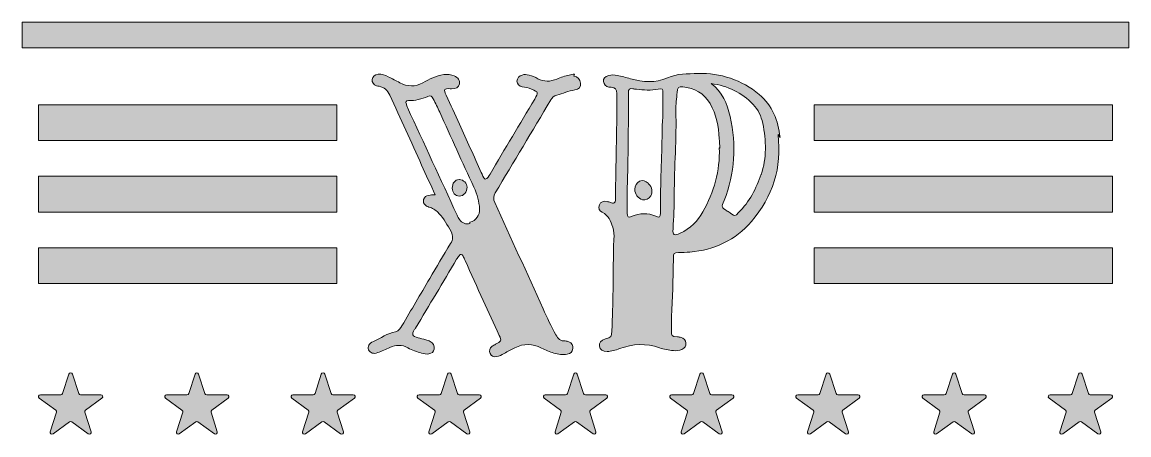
# Model space of a CAD drawing. Header units: inches. Extents: x 150 to 930, y -901 to -180.
# Drawn here: x 152 to 930, y -901 to -611 of the extents above; entities that cross this region are included whole.
import ezdxf

# ---------------------------------------------------------------- set-up
doc = ezdxf.new("R2010")
doc.units = ezdxf.units.IN
doc.header["$MEASUREMENT"] = 0
doc.layers.add('Layer 1', color=7, linetype='Continuous')

# ---------------------------------------------------------------- blocks, each defined once
blk = doc.blocks.new('block 5')
at = {"layer": 'Layer 1', "true_color": 0x2a4f7b}
h = blk.add_hatch(color=167, dxfattribs=at)
h.dxf.hatch_style = 2
edge = h.paths.add_edge_path()
edge.add_spline(control_points=[(540.07, -648.78), (542.9, -649.06), (544.6, -651.04), (544.88, -653.58), (545.16, -656.13), (543.75, -658.1), (540.92, -658.39), (536.4, -658.95), (532.44, -660.93), (528.2, -662.06), (526.22, -662.62), (525.09, -663.76), (523.96, -665.45), (510.96, -687.22), (497.96, -708.98), (484.96, -730.74), (483.54, -733.01), (483.54, -734.98), (484.67, -737.53), (495.98, -762.4), (507.29, -787.27), (518.59, -812.15), (521.42, -818.37), (524.25, -824.58), (527.64, -830.52), (529.05, -833.06), (530.75, -835.04), (534.14, -834.76), (534.99, -834.76), (535.83, -835.04), (536.68, -835.32), (538.66, -836.17), (539.79, -837.87), (539.51, -840.13), (539.23, -842.39), (537.81, -843.8), (535.55, -844.09), (532.44, -844.65), (529.33, -844.09), (526.22, -843.24), (523.11, -842.39), (520.29, -841.26), (517.46, -839.85), (511.24, -836.45), (505.02, -836.45), (498.81, -839.56), (496.26, -840.69), (493.72, -842.11), (491.18, -843.52), (489.48, -844.37), (487.78, -845.5), (485.8, -845.78), (483.83, -846.07), (482.13, -845.5), (481.28, -843.52), (480.43, -841.54), (481, -839.85), (482.7, -838.43), (483.54, -837.87), (484.39, -837.58), (485.24, -837.02), (489.2, -835.04), (489.48, -834.76), (487.78, -830.8), (484.11, -822.6), (480.15, -814.41), (476.48, -806.21), (472.24, -796.88), (468, -787.56), (463.76, -778.23), (463.19, -777.1), (462.91, -775.97), (462.34, -775.12), (461.5, -773.71), (460.37, -773.42), (459.52, -774.84), (458.95, -775.68), (458.39, -776.53), (457.82, -777.38), (448.21, -793.49), (438.6, -809.6), (428.99, -825.71), (428.71, -826), (428.43, -826.28), (428.14, -826.56), (426.17, -830.52), (426.45, -831.09), (430.69, -832.5), (432.38, -833.06), (434.36, -833.35), (436.06, -833.91), (437.19, -834.19), (438.32, -834.48), (439.17, -835.04), (441.43, -836.17), (442.28, -838.15), (441.99, -840.41), (441.71, -842.39), (440.3, -843.52), (438.32, -843.8), (436.62, -844.09), (434.93, -843.8), (433.23, -843.24), (429.84, -842.39), (426.73, -841.26), (423.62, -839.56), (419.38, -837.3), (415.14, -837.3), (410.9, -839.28), (408.08, -840.41), (405.25, -841.82), (402.42, -842.96), (399.31, -844.09), (397.05, -843.24), (395.92, -840.98), (395.07, -838.72), (396.21, -836.45), (399.31, -835.04), (404.4, -832.78), (409.21, -829.39), (414.86, -828.26), (417.4, -827.69), (418.25, -825.71), (419.38, -824.02), (425.88, -813), (432.38, -801.97), (438.88, -790.95), (443.69, -782.75), (448.49, -774.55), (453.58, -766.36), (455.28, -763.53), (455.56, -760.99), (453.87, -757.88), (451.32, -753.36), (449.06, -748.83), (445.39, -745.16), (443.69, -743.46), (441.71, -741.77), (439.17, -740.92), (438.04, -740.64), (436.91, -740.07), (436.06, -739.51), (434.65, -738.38), (434.08, -736.96), (434.65, -735.27), (435.21, -733.57), (436.34, -732.72), (438.04, -732.44), (439.45, -732.16), (440.86, -732.16), (442.84, -732.16), (439.45, -724.81), (436.34, -718.03), (433.23, -711.24), (425.88, -694.85), (418.25, -678.45), (410.9, -662.06), (409.21, -658.67), (407.23, -656.41), (403.27, -655.84), (402.71, -655.84), (402.14, -655.84), (401.58, -655.56), (399.31, -654.71), (398.18, -653.02), (398.47, -651.04), (398.75, -649.06), (400.44, -647.64), (402.71, -647.36), (405.25, -647.08), (407.51, -647.93), (409.77, -649.06), (412.6, -650.47), (415.14, -651.88), (417.97, -653.3), (423.34, -656.13), (428.71, -656.41), (434.08, -653.3), (438.6, -650.75), (443.41, -648.49), (448.78, -647.64), (451.32, -647.36), (453.87, -647.64), (456.13, -648.49), (458.95, -649.62), (460.37, -651.88), (459.8, -654.15), (459.24, -656.69), (457.26, -657.82), (454.15, -657.54), (453.87, -657.54), (453.58, -657.54), (453.3, -657.54), (448.78, -657.26), (448.49, -657.82), (450.47, -662.06), (453.58, -668.84), (456.69, -675.63), (459.8, -682.41), (464.89, -693.72), (469.98, -705.02), (475.06, -716.33), (475.91, -718.03), (476.48, -720), (477.89, -721.13), (479.87, -720.57), (480.43, -718.87), (481.28, -717.46), (491.74, -699.94), (502.2, -682.41), (512.66, -664.89), (515.48, -660.08), (515.48, -660.08), (510.4, -657.82), (508.42, -656.97), (506.16, -656.41), (503.89, -656.13), (501.63, -655.84), (500.22, -654.43), (500.22, -652.17), (500.22, -650.19), (501.63, -648.49), (503.89, -647.93), (505.59, -647.36), (507, -647.64), (508.7, -647.93), (510.96, -648.49), (512.94, -649.34), (514.92, -650.47), (519.16, -652.73), (523.68, -652.73), (528.2, -650.75), (531.03, -649.62), (533.86, -648.49), (536.96, -647.93), (538.09, -647.64), (539.51, -647.36), (540.64, -647.36), (540.64, -647.36), (540.07, -648.78), (540.07, -648.78)], knot_values=[0, 0, 0, 0, 1, 1, 1, 2, 2, 2, 3, 3, 3, 4, 4, 4, 5, 5, 5, 6, 6, 6, 7, 7, 7, 8, 8, 8, 9, 9, 9, 10, 10, 10, 11, 11, 11, 12, 12, 12, 13, 13, 13, 14, 14, 14, 15, 15, 15, 16, 16, 16, 17, 17, 17, 18, 18, 18, 19, 19, 19, 20, 20, 20, 21, 21, 21, 22, 22, 22, 23, 23, 23, 24, 24, 24, 25, 25, 25, 26, 26, 26, 27, 27, 27, 28, 28, 28, 29, 29, 29, 30, 30, 30, 31, 31, 31, 32, 32, 32, 33, 33, 33, 34, 34, 34, 35, 35, 35, 36, 36, 36, 37, 37, 37, 38, 38, 38, 39, 39, 39, 40, 40, 40, 41, 41, 41, 42, 42, 42, 43, 43, 43, 44, 44, 44, 45, 45, 45, 46, 46, 46, 47, 47, 47, 48, 48, 48, 49, 49, 49, 50, 50, 50, 51, 51, 51, 52, 52, 52, 53, 53, 53, 54, 54, 54, 55, 55, 55, 56, 56, 56, 57, 57, 57, 58, 58, 58, 59, 59, 59, 60, 60, 60, 61, 61, 61, 62, 62, 62, 63, 63, 63, 64, 64, 64, 65, 65, 65, 66, 66, 66, 67, 67, 67, 68, 68, 68, 69, 69, 69, 70, 70, 70, 71, 71, 71, 72, 72, 72, 73, 73, 73, 74, 74, 74, 75, 75, 75, 76, 76, 76, 77, 77, 77, 78, 78, 78, 79, 79, 79, 80, 80, 80, 80], degree=3, periodic=1)
edge = h.paths.add_edge_path()
edge.add_spline(control_points=[(467.15, -751.38), (471.39, -750.25), (474.22, -746.29), (473.93, -742.05), (473.65, -736.68), (472.24, -731.87), (469.98, -726.79), (461.78, -709.26), (453.87, -691.46), (445.95, -673.93), (444.54, -670.82), (442.84, -667.71), (441.43, -664.6), (440.58, -662.91), (439.45, -662.06), (437.47, -662.91), (433.23, -664.89), (428.71, -666.02), (423.9, -665.73), (422.21, -665.73), (421.93, -666.87), (422.49, -668.28), (422.77, -669.13), (423.06, -669.97), (423.34, -670.82), (434.93, -695.98), (446.52, -721.13), (458.1, -746.29), (458.67, -747.42), (459.24, -748.55), (459.8, -749.4), (461.5, -751.94), (464.61, -753.07), (467.15, -752.23), (467.15, -752.23), (467.15, -751.38), (467.15, -751.38)], knot_values=[0, 0, 0, 0, 1, 1, 1, 2, 2, 2, 3, 3, 3, 4, 4, 4, 5, 5, 5, 6, 6, 6, 7, 7, 7, 8, 8, 8, 9, 9, 9, 10, 10, 10, 11, 11, 11, 12, 12, 12, 12], degree=3, periodic=1)
edge = h.paths.add_edge_path()
edge.add_spline(control_points=[(459.8, -721.42), (462.63, -721.42), (465.17, -723.96), (465.17, -726.79), (465.17, -729.9), (462.63, -733.01), (459.8, -733.01), (456.97, -733.01), (454.71, -730.46), (454.71, -727.35), (454.71, -723.96), (456.69, -721.42), (459.52, -721.42), (459.52, -721.42), (459.8, -721.42), (459.8, -721.42)], knot_values=[0, 0, 0, 0, 1, 1, 1, 2, 2, 2, 3, 3, 3, 4, 4, 4, 5, 5, 5, 5], degree=3, periodic=1)
h = blk.add_hatch(color=167, dxfattribs=at)
h.dxf.hatch_style = 2
edge = h.paths.add_edge_path()
edge.add_spline(control_points=[(683.66, -689.76), (686.48, -712.94), (679.98, -733.29), (665, -750.81), (653.7, -763.81), (639, -770.88), (621.76, -772.29), (619.21, -772.58), (616.39, -772.58), (613.84, -772.58), (610.45, -772.86), (610.17, -773.14), (610.17, -776.53), (610.17, -780.49), (609.89, -784.45), (609.89, -788.4), (609.89, -801.41), (608.47, -814.41), (608.76, -827.41), (608.76, -831.37), (608.76, -831.37), (613, -831.93), (613.84, -831.93), (614.69, -831.93), (615.54, -832.22), (617.52, -832.78), (618.65, -834.19), (618.93, -836.17), (619.21, -838.15), (618.08, -839.85), (616.11, -840.69), (614.13, -841.54), (612.15, -841.82), (610.17, -841.54), (606.78, -840.98), (603.38, -840.69), (600.28, -839.56), (590.95, -836.17), (581.62, -836.74), (572.29, -840.13), (569.47, -841.26), (566.64, -842.11), (563.53, -842.11), (560.42, -842.11), (558.44, -840.69), (558.16, -838.43), (557.88, -836.17), (559.29, -834.48), (562.4, -833.35), (566.64, -831.93), (566.64, -831.93), (566.92, -827.69), (567.77, -808.47), (567.77, -789.25), (568.05, -770.03), (568.05, -767.77), (568.05, -765.51), (568.34, -763.25), (568.62, -760.42), (568.34, -757.59), (567.49, -754.77), (566.08, -750.53), (564.66, -746.57), (560.14, -744.31), (558.16, -743.46), (557.31, -741.48), (558.16, -739.22), (559.01, -736.96), (560.99, -736.12), (563.53, -736.68), (564.38, -736.96), (565.23, -737.25), (566.08, -737.53), (566.92, -737.81), (567.77, -738.09), (568.62, -737.81), (569.75, -736.68), (569.47, -735.27), (569.47, -733.85), (569.47, -710.68), (570.6, -687.5), (570.31, -664.32), (570.31, -663.19), (570.31, -662.06), (570.31, -660.93), (570.03, -657.54), (569.75, -657.26), (566.36, -656.41), (565.79, -656.41), (565.23, -656.41), (564.66, -656.41), (562.68, -655.84), (561.27, -654.71), (560.99, -652.45), (560.71, -650.47), (562.12, -648.78), (564.66, -648.21), (566.64, -647.64), (568.62, -647.64), (570.6, -648.21), (573.71, -648.78), (576.82, -649.62), (579.93, -650.47), (588.69, -653.02), (597.45, -653.58), (605.93, -649.91), (612.71, -646.8), (620.06, -647.08), (627.41, -646.8), (635.32, -646.51), (642.96, -647.64), (650.3, -650.19), (657.65, -652.73), (664.44, -656.41), (670.37, -661.49), (679.98, -669.41), (683.66, -679.87), (685.07, -691.74), (685.07, -691.74), (683.66, -689.76), (683.66, -689.76)], knot_values=[0, 0, 0, 0, 1, 1, 1, 2, 2, 2, 3, 3, 3, 4, 4, 4, 5, 5, 5, 6, 6, 6, 7, 7, 7, 8, 8, 8, 9, 9, 9, 10, 10, 10, 11, 11, 11, 12, 12, 12, 13, 13, 13, 14, 14, 14, 15, 15, 15, 16, 16, 16, 17, 17, 17, 18, 18, 18, 19, 19, 19, 20, 20, 20, 21, 21, 21, 22, 22, 22, 23, 23, 23, 24, 24, 24, 25, 25, 25, 26, 26, 26, 27, 27, 27, 28, 28, 28, 29, 29, 29, 30, 30, 30, 31, 31, 31, 32, 32, 32, 33, 33, 33, 34, 34, 34, 35, 35, 35, 36, 36, 36, 37, 37, 37, 38, 38, 38, 39, 39, 39, 40, 40, 40, 40], degree=3, periodic=1)
edge = h.paths.add_edge_path()
edge.add_spline(control_points=[(602.25, -683.26), (603.1, -675.63), (602.54, -668), (602.82, -660.36), (602.82, -657.54), (602.54, -657.26), (599.43, -657.82), (594.34, -658.95), (589.25, -658.39), (584.17, -657.82), (583.32, -657.82), (582.47, -657.82), (581.62, -657.54), (579.36, -656.97), (578.51, -658.1), (578.51, -660.36), (578.51, -660.93), (578.51, -661.49), (578.51, -662.06), (578.51, -684.11), (578.51, -706.15), (577.66, -727.07), (577.66, -733.57), (577.66, -739.22), (577.66, -744.88), (577.66, -747.99), (578.23, -748.27), (581.06, -747.14), (586.71, -744.88), (592.08, -744.59), (597.73, -747.14), (600.56, -748.27), (600.84, -747.99), (601.12, -744.88), (601.12, -744.03), (601.12, -743.18), (601.12, -742.33), (600.84, -724.24), (601.97, -706.15), (602.25, -688.06), (602.25, -687.22), (602.25, -686.37), (602.25, -685.52), (602.25, -685.52), (602.25, -683.26), (602.25, -683.26)], knot_values=[0, 0, 0, 0, 1, 1, 1, 2, 2, 2, 3, 3, 3, 4, 4, 4, 5, 5, 5, 6, 6, 6, 7, 7, 7, 8, 8, 8, 9, 9, 9, 10, 10, 10, 11, 11, 11, 12, 12, 12, 13, 13, 13, 14, 14, 14, 15, 15, 15, 15], degree=3, periodic=1)
edge = h.paths.add_edge_path()
edge.add_spline(control_points=[(592.64, -724.24), (595.19, -726.79), (595.75, -730.18), (594.34, -732.72), (592.93, -734.98), (590.67, -736.12), (588.4, -735.55), (585.3, -734.7), (583.04, -731.59), (583.04, -728.2), (583.04, -725.66), (584.17, -723.68), (586.43, -722.55), (588.97, -721.42), (590.67, -722.55), (592.36, -723.96), (592.36, -723.96), (592.64, -724.24), (592.64, -724.24)], knot_values=[0, 0, 0, 0, 1, 1, 1, 2, 2, 2, 3, 3, 3, 4, 4, 4, 5, 5, 5, 6, 6, 6, 6], degree=3, periodic=1)
edge = h.paths.add_edge_path()
edge.add_spline(control_points=[(642.67, -699.37), (642.67, -697.11), (642.67, -694.85), (642.39, -692.59), (641.83, -684.11), (640.41, -675.63), (635.89, -668), (631.65, -660.65), (624.87, -656.97), (616.67, -656.13), (613.56, -655.84), (613, -656.69), (612.71, -660.08), (612.43, -664.32), (611.87, -668.56), (611.87, -672.8), (612.43, -692.59), (610.73, -712.37), (610.73, -732.16), (610.73, -740.07), (610.45, -747.99), (609.89, -755.9), (609.6, -760.7), (610.45, -760.99), (614.98, -759.01), (622.04, -755.9), (627.13, -750.53), (630.8, -744.03), (638.72, -730.18), (642.96, -715.2), (642.39, -699.09), (642.39, -699.09), (642.67, -699.37), (642.67, -699.37)], knot_values=[0, 0, 0, 0, 1, 1, 1, 2, 2, 2, 3, 3, 3, 4, 4, 4, 5, 5, 5, 6, 6, 6, 7, 7, 7, 8, 8, 8, 9, 9, 9, 10, 10, 10, 11, 11, 11, 11], degree=3, periodic=1)
edge = h.paths.add_edge_path()
edge.add_spline(control_points=[(671.79, -718.03), (675.74, -706.15), (675.46, -694), (672.92, -681.85), (671.79, -676.76), (669.81, -672.24), (666.13, -668.56), (658.22, -660.08), (648.33, -655.56), (636.74, -653.86), (644.37, -659.8), (648.04, -668), (650.02, -677.04), (654.54, -697.11), (653.41, -716.89), (645.78, -736.12), (643.8, -740.92), (643.8, -740.92), (648.04, -743.46), (648.89, -744.03), (649.74, -744.59), (650.59, -745.16), (653.41, -747.14), (653.41, -747.14), (655.96, -744.59), (663.59, -736.96), (668.39, -727.63), (671.79, -717.46), (671.79, -717.46), (671.79, -718.03), (671.79, -718.03)], knot_values=[0, 0, 0, 0, 1, 1, 1, 2, 2, 2, 3, 3, 3, 4, 4, 4, 5, 5, 5, 6, 6, 6, 7, 7, 7, 8, 8, 8, 9, 9, 9, 10, 10, 10, 10], degree=3, periodic=1)
at = {"layer": 'Layer 1', "lineweight": 0}
for points, knots in [([(540.07, -648.78), (542.9, -649.06), (544.6, -651.04), (544.88, -653.58), (545.16, -656.13), (543.75, -658.1), (540.92, -658.39), (536.4, -658.95), (532.44, -660.93), (528.2, -662.06), (526.22, -662.62), (525.09, -663.76), (523.96, -665.45), (510.96, -687.22), (497.96, -708.98), (484.96, -730.74), (483.54, -733.01), (483.54, -734.98), (484.67, -737.53), (495.98, -762.4), (507.29, -787.27), (518.59, -812.15), (521.42, -818.37), (524.25, -824.58), (527.64, -830.52), (529.05, -833.06), (530.75, -835.04), (534.14, -834.76), (534.99, -834.76), (535.83, -835.04), (536.68, -835.32), (538.66, -836.17), (539.79, -837.87), (539.51, -840.13), (539.23, -842.39), (537.81, -843.8), (535.55, -844.09), (532.44, -844.65), (529.33, -844.09), (526.22, -843.24), (523.11, -842.39), (520.29, -841.26), (517.46, -839.85), (511.24, -836.45), (505.02, -836.45), (498.81, -839.56), (496.26, -840.69), (493.72, -842.11), (491.18, -843.52), (489.48, -844.37), (487.78, -845.5), (485.8, -845.78), (483.83, -846.07), (482.13, -845.5), (481.28, -843.52), (480.43, -841.54), (481, -839.85), (482.7, -838.43), (483.54, -837.87), (484.39, -837.58), (485.24, -837.02), (489.2, -835.04), (489.48, -834.76), (487.78, -830.8), (484.11, -822.6), (480.15, -814.41), (476.48, -806.21), (472.24, -796.88), (468, -787.56), (463.76, -778.23), (463.19, -777.1), (462.91, -775.97), (462.34, -775.12), (461.5, -773.71), (460.37, -773.42), (459.52, -774.84), (458.95, -775.68), (458.39, -776.53), (457.82, -777.38), (448.21, -793.49), (438.6, -809.6), (428.99, -825.71), (428.71, -826), (428.43, -826.28), (428.14, -826.56), (426.17, -830.52), (426.45, -831.09), (430.69, -832.5), (432.38, -833.06), (434.36, -833.35), (436.06, -833.91), (437.19, -834.19), (438.32, -834.48), (439.17, -835.04), (441.43, -836.17), (442.28, -838.15), (441.99, -840.41), (441.71, -842.39), (440.3, -843.52), (438.32, -843.8), (436.62, -844.09), (434.93, -843.8), (433.23, -843.24), (429.84, -842.39), (426.73, -841.26), (423.62, -839.56), (419.38, -837.3), (415.14, -837.3), (410.9, -839.28), (408.08, -840.41), (405.25, -841.82), (402.42, -842.96), (399.31, -844.09), (397.05, -843.24), (395.92, -840.98), (395.07, -838.72), (396.21, -836.45), (399.31, -835.04), (404.4, -832.78), (409.21, -829.39), (414.86, -828.26), (417.4, -827.69), (418.25, -825.71), (419.38, -824.02), (425.88, -813), (432.38, -801.97), (438.88, -790.95), (443.69, -782.75), (448.49, -774.55), (453.58, -766.36), (455.28, -763.53), (455.56, -760.99), (453.87, -757.88), (451.32, -753.36), (449.06, -748.83), (445.39, -745.16), (443.69, -743.46), (441.71, -741.77), (439.17, -740.92), (438.04, -740.64), (436.91, -740.07), (436.06, -739.51), (434.65, -738.38), (434.08, -736.96), (434.65, -735.27), (435.21, -733.57), (436.34, -732.72), (438.04, -732.44), (439.45, -732.16), (440.86, -732.16), (442.84, -732.16), (439.45, -724.81), (436.34, -718.03), (433.23, -711.24), (425.88, -694.85), (418.25, -678.45), (410.9, -662.06), (409.21, -658.67), (407.23, -656.41), (403.27, -655.84), (402.71, -655.84), (402.14, -655.84), (401.58, -655.56), (399.31, -654.71), (398.18, -653.02), (398.47, -651.04), (398.75, -649.06), (400.44, -647.64), (402.71, -647.36), (405.25, -647.08), (407.51, -647.93), (409.77, -649.06), (412.6, -650.47), (415.14, -651.88), (417.97, -653.3), (423.34, -656.13), (428.71, -656.41), (434.08, -653.3), (438.6, -650.75), (443.41, -648.49), (448.78, -647.64), (451.32, -647.36), (453.87, -647.64), (456.13, -648.49), (458.95, -649.62), (460.37, -651.88), (459.8, -654.15), (459.24, -656.69), (457.26, -657.82), (454.15, -657.54), (453.87, -657.54), (453.58, -657.54), (453.3, -657.54), (448.78, -657.26), (448.49, -657.82), (450.47, -662.06), (453.58, -668.84), (456.69, -675.63), (459.8, -682.41), (464.89, -693.72), (469.98, -705.02), (475.06, -716.33), (475.91, -718.03), (476.48, -720), (477.89, -721.13), (479.87, -720.57), (480.43, -718.87), (481.28, -717.46), (491.74, -699.94), (502.2, -682.41), (512.66, -664.89), (515.48, -660.08), (515.48, -660.08), (510.4, -657.82), (508.42, -656.97), (506.16, -656.41), (503.89, -656.13), (501.63, -655.84), (500.22, -654.43), (500.22, -652.17), (500.22, -650.19), (501.63, -648.49), (503.89, -647.93), (505.59, -647.36), (507, -647.64), (508.7, -647.93), (510.96, -648.49), (512.94, -649.34), (514.92, -650.47), (519.16, -652.73), (523.68, -652.73), (528.2, -650.75), (531.03, -649.62), (533.86, -648.49), (536.96, -647.93), (538.09, -647.64), (539.51, -647.36), (540.64, -647.36), (540.64, -647.36), (540.07, -648.78), (540.07, -648.78)], [0, 0, 0, 0, 1, 1, 1, 2, 2, 2, 3, 3, 3, 4, 4, 4, 5, 5, 5, 6, 6, 6, 7, 7, 7, 8, 8, 8, 9, 9, 9, 10, 10, 10, 11, 11, 11, 12, 12, 12, 13, 13, 13, 14, 14, 14, 15, 15, 15, 16, 16, 16, 17, 17, 17, 18, 18, 18, 19, 19, 19, 20, 20, 20, 21, 21, 21, 22, 22, 22, 23, 23, 23, 24, 24, 24, 25, 25, 25, 26, 26, 26, 27, 27, 27, 28, 28, 28, 29, 29, 29, 30, 30, 30, 31, 31, 31, 32, 32, 32, 33, 33, 33, 34, 34, 34, 35, 35, 35, 36, 36, 36, 37, 37, 37, 38, 38, 38, 39, 39, 39, 40, 40, 40, 41, 41, 41, 42, 42, 42, 43, 43, 43, 44, 44, 44, 45, 45, 45, 46, 46, 46, 47, 47, 47, 48, 48, 48, 49, 49, 49, 50, 50, 50, 51, 51, 51, 52, 52, 52, 53, 53, 53, 54, 54, 54, 55, 55, 55, 56, 56, 56, 57, 57, 57, 58, 58, 58, 59, 59, 59, 60, 60, 60, 61, 61, 61, 62, 62, 62, 63, 63, 63, 64, 64, 64, 65, 65, 65, 66, 66, 66, 67, 67, 67, 68, 68, 68, 69, 69, 69, 70, 70, 70, 71, 71, 71, 72, 72, 72, 73, 73, 73, 74, 74, 74, 75, 75, 75, 76, 76, 76, 77, 77, 77, 78, 78, 78, 79, 79, 79, 80, 80, 80, 80]), ([(683.66, -689.76), (686.48, -712.94), (679.98, -733.29), (665, -750.81), (653.7, -763.81), (639, -770.88), (621.76, -772.29), (619.21, -772.58), (616.39, -772.58), (613.84, -772.58), (610.45, -772.86), (610.17, -773.14), (610.17, -776.53), (610.17, -780.49), (609.89, -784.45), (609.89, -788.4), (609.89, -801.41), (608.47, -814.41), (608.76, -827.41), (608.76, -831.37), (608.76, -831.37), (613, -831.93), (613.84, -831.93), (614.69, -831.93), (615.54, -832.22), (617.52, -832.78), (618.65, -834.19), (618.93, -836.17), (619.21, -838.15), (618.08, -839.85), (616.11, -840.69), (614.13, -841.54), (612.15, -841.82), (610.17, -841.54), (606.78, -840.98), (603.38, -840.69), (600.28, -839.56), (590.95, -836.17), (581.62, -836.74), (572.29, -840.13), (569.47, -841.26), (566.64, -842.11), (563.53, -842.11), (560.42, -842.11), (558.44, -840.69), (558.16, -838.43), (557.88, -836.17), (559.29, -834.48), (562.4, -833.35), (566.64, -831.93), (566.64, -831.93), (566.92, -827.69), (567.77, -808.47), (567.77, -789.25), (568.05, -770.03), (568.05, -767.77), (568.05, -765.51), (568.34, -763.25), (568.62, -760.42), (568.34, -757.59), (567.49, -754.77), (566.08, -750.53), (564.66, -746.57), (560.14, -744.31), (558.16, -743.46), (557.31, -741.48), (558.16, -739.22), (559.01, -736.96), (560.99, -736.12), (563.53, -736.68), (564.38, -736.96), (565.23, -737.25), (566.08, -737.53), (566.92, -737.81), (567.77, -738.09), (568.62, -737.81), (569.75, -736.68), (569.47, -735.27), (569.47, -733.85), (569.47, -710.68), (570.6, -687.5), (570.31, -664.32), (570.31, -663.19), (570.31, -662.06), (570.31, -660.93), (570.03, -657.54), (569.75, -657.26), (566.36, -656.41), (565.79, -656.41), (565.23, -656.41), (564.66, -656.41), (562.68, -655.84), (561.27, -654.71), (560.99, -652.45), (560.71, -650.47), (562.12, -648.78), (564.66, -648.21), (566.64, -647.64), (568.62, -647.64), (570.6, -648.21), (573.71, -648.78), (576.82, -649.62), (579.93, -650.47), (588.69, -653.02), (597.45, -653.58), (605.93, -649.91), (612.71, -646.8), (620.06, -647.08), (627.41, -646.8), (635.32, -646.51), (642.96, -647.64), (650.3, -650.19), (657.65, -652.73), (664.44, -656.41), (670.37, -661.49), (679.98, -669.41), (683.66, -679.87), (685.07, -691.74), (685.07, -691.74), (683.66, -689.76), (683.66, -689.76)], [0, 0, 0, 0, 1, 1, 1, 2, 2, 2, 3, 3, 3, 4, 4, 4, 5, 5, 5, 6, 6, 6, 7, 7, 7, 8, 8, 8, 9, 9, 9, 10, 10, 10, 11, 11, 11, 12, 12, 12, 13, 13, 13, 14, 14, 14, 15, 15, 15, 16, 16, 16, 17, 17, 17, 18, 18, 18, 19, 19, 19, 20, 20, 20, 21, 21, 21, 22, 22, 22, 23, 23, 23, 24, 24, 24, 25, 25, 25, 26, 26, 26, 27, 27, 27, 28, 28, 28, 29, 29, 29, 30, 30, 30, 31, 31, 31, 32, 32, 32, 33, 33, 33, 34, 34, 34, 35, 35, 35, 36, 36, 36, 37, 37, 37, 38, 38, 38, 39, 39, 39, 40, 40, 40, 40]), ([(602.25, -683.26), (603.1, -675.63), (602.54, -668), (602.82, -660.36), (602.82, -657.54), (602.54, -657.26), (599.43, -657.82), (594.34, -658.95), (589.25, -658.39), (584.17, -657.82), (583.32, -657.82), (582.47, -657.82), (581.62, -657.54), (579.36, -656.97), (578.51, -658.1), (578.51, -660.36), (578.51, -660.93), (578.51, -661.49), (578.51, -662.06), (578.51, -684.11), (578.51, -706.15), (577.66, -727.07), (577.66, -733.57), (577.66, -739.22), (577.66, -744.88), (577.66, -747.99), (578.23, -748.27), (581.06, -747.14), (586.71, -744.88), (592.08, -744.59), (597.73, -747.14), (600.56, -748.27), (600.84, -747.99), (601.12, -744.88), (601.12, -744.03), (601.12, -743.18), (601.12, -742.33), (600.84, -724.24), (601.97, -706.15), (602.25, -688.06), (602.25, -687.22), (602.25, -686.37), (602.25, -685.52), (602.25, -685.52), (602.25, -683.26), (602.25, -683.26)], [0, 0, 0, 0, 1, 1, 1, 2, 2, 2, 3, 3, 3, 4, 4, 4, 5, 5, 5, 6, 6, 6, 7, 7, 7, 8, 8, 8, 9, 9, 9, 10, 10, 10, 11, 11, 11, 12, 12, 12, 13, 13, 13, 14, 14, 14, 15, 15, 15, 15]), ([(642.67, -699.37), (642.67, -697.11), (642.67, -694.85), (642.39, -692.59), (641.83, -684.11), (640.41, -675.63), (635.89, -668), (631.65, -660.65), (624.87, -656.97), (616.67, -656.13), (613.56, -655.84), (613, -656.69), (612.71, -660.08), (612.43, -664.32), (611.87, -668.56), (611.87, -672.8), (612.43, -692.59), (610.73, -712.37), (610.73, -732.16), (610.73, -740.07), (610.45, -747.99), (609.89, -755.9), (609.6, -760.7), (610.45, -760.99), (614.98, -759.01), (622.04, -755.9), (627.13, -750.53), (630.8, -744.03), (638.72, -730.18), (642.96, -715.2), (642.39, -699.09), (642.39, -699.09), (642.67, -699.37), (642.67, -699.37)], [0, 0, 0, 0, 1, 1, 1, 2, 2, 2, 3, 3, 3, 4, 4, 4, 5, 5, 5, 6, 6, 6, 7, 7, 7, 8, 8, 8, 9, 9, 9, 10, 10, 10, 11, 11, 11, 11]), ([(671.79, -718.03), (675.74, -706.15), (675.46, -694), (672.92, -681.85), (671.79, -676.76), (669.81, -672.24), (666.13, -668.56), (658.22, -660.08), (648.33, -655.56), (636.74, -653.86), (644.37, -659.8), (648.04, -668), (650.02, -677.04), (654.54, -697.11), (653.41, -716.89), (645.78, -736.12), (643.8, -740.92), (643.8, -740.92), (648.04, -743.46), (648.89, -744.03), (649.74, -744.59), (650.59, -745.16), (653.41, -747.14), (653.41, -747.14), (655.96, -744.59), (663.59, -736.96), (668.39, -727.63), (671.79, -717.46), (671.79, -717.46), (671.79, -718.03), (671.79, -718.03)], [0, 0, 0, 0, 1, 1, 1, 2, 2, 2, 3, 3, 3, 4, 4, 4, 5, 5, 5, 6, 6, 6, 7, 7, 7, 8, 8, 8, 9, 9, 9, 10, 10, 10, 10]), ([(467.15, -751.38), (471.39, -750.25), (474.22, -746.29), (473.93, -742.05), (473.65, -736.68), (472.24, -731.87), (469.98, -726.79), (461.78, -709.26), (453.87, -691.46), (445.95, -673.93), (444.54, -670.82), (442.84, -667.71), (441.43, -664.6), (440.58, -662.91), (439.45, -662.06), (437.47, -662.91), (433.23, -664.89), (428.71, -666.02), (423.9, -665.73), (422.21, -665.73), (421.93, -666.87), (422.49, -668.28), (422.77, -669.13), (423.06, -669.97), (423.34, -670.82), (434.93, -695.98), (446.52, -721.13), (458.1, -746.29), (458.67, -747.42), (459.24, -748.55), (459.8, -749.4), (461.5, -751.94), (464.61, -753.07), (467.15, -752.23), (467.15, -752.23), (467.15, -751.38), (467.15, -751.38)], [0, 0, 0, 0, 1, 1, 1, 2, 2, 2, 3, 3, 3, 4, 4, 4, 5, 5, 5, 6, 6, 6, 7, 7, 7, 8, 8, 8, 9, 9, 9, 10, 10, 10, 11, 11, 11, 12, 12, 12, 12]), ([(459.8, -721.42), (462.63, -721.42), (465.17, -723.96), (465.17, -726.79), (465.17, -729.9), (462.63, -733.01), (459.8, -733.01), (456.97, -733.01), (454.71, -730.46), (454.71, -727.35), (454.71, -723.96), (456.69, -721.42), (459.52, -721.42), (459.52, -721.42), (459.8, -721.42), (459.8, -721.42)], [0, 0, 0, 0, 1, 1, 1, 2, 2, 2, 3, 3, 3, 4, 4, 4, 5, 5, 5, 5]), ([(592.64, -724.24), (595.19, -726.79), (595.75, -730.18), (594.34, -732.72), (592.93, -734.98), (590.67, -736.12), (588.4, -735.55), (585.3, -734.7), (583.04, -731.59), (583.04, -728.2), (583.04, -725.66), (584.17, -723.68), (586.43, -722.55), (588.97, -721.42), (590.67, -722.55), (592.36, -723.96), (592.36, -723.96), (592.64, -724.24), (592.64, -724.24)], [0, 0, 0, 0, 1, 1, 1, 2, 2, 2, 3, 3, 3, 4, 4, 4, 5, 5, 5, 6, 6, 6, 6])]:
    blk.add_open_spline(points, degree=3, knots=knots, dxfattribs=at)
blk = doc.blocks.new('block 6')
at = {"layer": 'Layer 1', "true_color": 0xce432c}
h = blk.add_hatch(color=22, dxfattribs=at)
h.dxf.hatch_style = 2
h.paths.add_polyline_path([(930.2, -628.83), (152.49, -628.83), (152.49, -610.75), (930.2, -610.75)])
at = {"layer": 'Layer 1', "lineweight": 0}
blk.add_lwpolyline([(930.2, -628.83), (152.49, -628.83), (152.49, -610.75), (930.2, -610.75), (930.2, -628.83)], dxfattribs=at)
blk = doc.blocks.new('block 8')
at = {"layer": 'Layer 1', "true_color": 0xce432c}
h = blk.add_hatch(color=22, dxfattribs=at)
h.dxf.hatch_style = 2
h.paths.add_polyline_path([(373.58, -668.75), (164.02, -668.75), (164.02, -693.84), (373.58, -693.84)])
h = blk.add_hatch(color=22, dxfattribs=at)
h.dxf.hatch_style = 2
h.paths.add_polyline_path([(373.58, -719.07), (164.02, -719.07), (164.02, -744.16), (373.58, -744.16)])
h = blk.add_hatch(color=22, dxfattribs=at)
h.dxf.hatch_style = 2
h.paths.add_polyline_path([(373.58, -769.25), (164.02, -769.25), (164.02, -794.34), (373.58, -794.34)])
at = {"layer": 'Layer 1', "lineweight": 0}
for points in [[(373.58, -668.75), (164.02, -668.75), (164.02, -693.84), (373.58, -693.84), (373.58, -668.75)], [(373.58, -719.07), (164.02, -719.07), (164.02, -744.16), (373.58, -744.16), (373.58, -719.07)], [(373.58, -769.25), (164.02, -769.25), (164.02, -794.34), (373.58, -794.34), (373.58, -769.25)]]:
    blk.add_lwpolyline(points, dxfattribs=at)
blk = doc.blocks.new('block 9')
at = {"layer": 'Layer 1', "true_color": 0xce432c}
h = blk.add_hatch(color=22, dxfattribs=at)
h.dxf.hatch_style = 2
h.paths.add_polyline_path([(918.67, -668.75), (709.11, -668.75), (709.11, -693.84), (918.67, -693.84)])
h = blk.add_hatch(color=22, dxfattribs=at)
h.dxf.hatch_style = 2
h.paths.add_polyline_path([(918.67, -719.07), (709.11, -719.07), (709.11, -744.16), (918.67, -744.16)])
h = blk.add_hatch(color=22, dxfattribs=at)
h.dxf.hatch_style = 2
h.paths.add_polyline_path([(918.67, -769.25), (709.11, -769.25), (709.11, -794.34), (918.67, -794.34)])
at = {"layer": 'Layer 1', "lineweight": 0}
for points in [[(918.67, -668.75), (709.11, -668.75), (709.11, -693.84), (918.67, -693.84), (918.67, -668.75)], [(918.67, -719.07), (709.11, -719.07), (709.11, -744.16), (918.67, -744.16), (918.67, -719.07)], [(918.67, -769.25), (709.11, -769.25), (709.11, -794.34), (918.67, -794.34), (918.67, -769.25)]]:
    blk.add_lwpolyline(points, dxfattribs=at)
blk = doc.blocks.new('block 7')
at = {"layer": 'Layer 1'}
for name in ['block 8', 'block 9']:
    blk.add_blockref(name, (0, 0), dxfattribs=at)
blk = doc.blocks.new('block 10')
at = {"layer": 'Layer 1', "true_color": 0xce432c}
h = blk.add_hatch(color=22, dxfattribs=at)
h.dxf.hatch_style = 2
edge = h.paths.add_edge_path()
edge.add_spline(control_points=[(187.84, -858.1), (187.84, -858.1), (192.26, -871.69), (192.26, -871.69), (192.44, -872.24), (192.95, -872.61), (193.52, -872.61), (193.52, -872.61), (207.81, -872.61), (207.81, -872.61), (209.09, -872.61), (209.63, -874.25), (208.59, -875.01), (208.59, -875.01), (197.03, -883.41), (197.03, -883.41), (196.56, -883.74), (196.37, -884.34), (196.55, -884.89), (196.55, -884.89), (200.96, -898.48), (200.96, -898.48), (201.36, -899.7), (199.96, -900.72), (198.92, -899.96), (198.92, -899.96), (187.36, -891.56), (187.36, -891.56), (186.9, -891.23), (186.27, -891.23), (185.8, -891.56), (185.8, -891.56), (174.24, -899.96), (174.24, -899.96), (173.2, -900.72), (171.8, -899.7), (172.2, -898.48), (172.2, -898.48), (176.62, -884.89), (176.62, -884.89), (176.79, -884.34), (176.6, -883.74), (176.13, -883.41), (176.13, -883.41), (164.57, -875.01), (164.57, -875.01), (163.53, -874.25), (164.07, -872.61), (165.35, -872.61), (165.35, -872.61), (179.64, -872.61), (179.64, -872.61), (180.22, -872.61), (180.73, -872.24), (180.9, -871.69), (180.9, -871.69), (185.32, -858.1), (185.32, -858.1), (185.72, -856.88), (187.45, -856.88), (187.84, -858.1)], knot_values=[0, 0, 0, 0, 1, 1, 1, 2, 2, 2, 3, 3, 3, 4, 4, 4, 5, 5, 5, 6, 6, 6, 7, 7, 7, 8, 8, 8, 9, 9, 9, 10, 10, 10, 11, 11, 11, 12, 12, 12, 13, 13, 13, 14, 14, 14, 15, 15, 15, 16, 16, 16, 17, 17, 17, 18, 18, 18, 19, 19, 19, 20, 20, 20, 20], degree=3, periodic=1)
h = blk.add_hatch(color=22, dxfattribs=at)
h.dxf.hatch_style = 2
edge = h.paths.add_edge_path()
edge.add_spline(control_points=[(276.53, -858.1), (276.53, -858.1), (280.95, -871.69), (280.95, -871.69), (281.13, -872.24), (281.64, -872.61), (282.21, -872.61), (282.21, -872.61), (296.5, -872.61), (296.5, -872.61), (297.79, -872.61), (298.32, -874.25), (297.28, -875.01), (297.28, -875.01), (285.72, -883.41), (285.72, -883.41), (285.26, -883.74), (285.06, -884.34), (285.24, -884.89), (285.24, -884.89), (289.65, -898.48), (289.65, -898.48), (290.05, -899.7), (288.65, -900.72), (287.61, -899.96), (287.61, -899.96), (276.05, -891.56), (276.05, -891.56), (275.59, -891.23), (274.96, -891.23), (274.49, -891.56), (274.49, -891.56), (262.93, -899.96), (262.93, -899.96), (261.89, -900.72), (260.49, -899.7), (260.89, -898.48), (260.89, -898.48), (265.31, -884.89), (265.31, -884.89), (265.48, -884.34), (265.29, -883.74), (264.82, -883.41), (264.82, -883.41), (253.27, -875.01), (253.27, -875.01), (252.23, -874.25), (252.76, -872.61), (254.05, -872.61), (254.05, -872.61), (268.33, -872.61), (268.33, -872.61), (268.91, -872.61), (269.42, -872.24), (269.6, -871.69), (269.6, -871.69), (274.01, -858.1), (274.01, -858.1), (274.41, -856.88), (276.14, -856.88), (276.53, -858.1)], knot_values=[0, 0, 0, 0, 1, 1, 1, 2, 2, 2, 3, 3, 3, 4, 4, 4, 5, 5, 5, 6, 6, 6, 7, 7, 7, 8, 8, 8, 9, 9, 9, 10, 10, 10, 11, 11, 11, 12, 12, 12, 13, 13, 13, 14, 14, 14, 15, 15, 15, 16, 16, 16, 17, 17, 17, 18, 18, 18, 19, 19, 19, 20, 20, 20, 20], degree=3, periodic=1)
h = blk.add_hatch(color=22, dxfattribs=at)
h.dxf.hatch_style = 2
edge = h.paths.add_edge_path()
edge.add_spline(control_points=[(365.23, -858.1), (365.23, -858.1), (369.64, -871.69), (369.64, -871.69), (369.82, -872.24), (370.33, -872.61), (370.9, -872.61), (370.9, -872.61), (385.19, -872.61), (385.19, -872.61), (386.48, -872.61), (387.01, -874.25), (385.97, -875.01), (385.97, -875.01), (374.41, -883.41), (374.41, -883.41), (373.95, -883.74), (373.75, -884.34), (373.93, -884.89), (373.93, -884.89), (378.35, -898.48), (378.35, -898.48), (378.74, -899.7), (377.34, -900.72), (376.3, -899.96), (376.3, -899.96), (364.74, -891.56), (364.74, -891.56), (364.28, -891.23), (363.65, -891.23), (363.18, -891.56), (363.18, -891.56), (351.62, -899.96), (351.62, -899.96), (350.58, -900.72), (349.19, -899.7), (349.58, -898.48), (349.58, -898.48), (354, -884.89), (354, -884.89), (354.18, -884.34), (353.98, -883.74), (353.52, -883.41), (353.52, -883.41), (341.96, -875.01), (341.96, -875.01), (340.92, -874.25), (341.45, -872.61), (342.74, -872.61), (342.74, -872.61), (357.02, -872.61), (357.02, -872.61), (357.6, -872.61), (358.11, -872.24), (358.29, -871.69), (358.29, -871.69), (362.7, -858.1), (362.7, -858.1), (363.1, -856.88), (364.83, -856.88), (365.23, -858.1)], knot_values=[0, 0, 0, 0, 1, 1, 1, 2, 2, 2, 3, 3, 3, 4, 4, 4, 5, 5, 5, 6, 6, 6, 7, 7, 7, 8, 8, 8, 9, 9, 9, 10, 10, 10, 11, 11, 11, 12, 12, 12, 13, 13, 13, 14, 14, 14, 15, 15, 15, 16, 16, 16, 17, 17, 17, 18, 18, 18, 19, 19, 19, 20, 20, 20, 20], degree=3, periodic=1)
h = blk.add_hatch(color=22, dxfattribs=at)
h.dxf.hatch_style = 2
edge = h.paths.add_edge_path()
edge.add_spline(control_points=[(453.92, -858.1), (453.92, -858.1), (458.33, -871.69), (458.33, -871.69), (458.51, -872.24), (459.02, -872.61), (459.59, -872.61), (459.59, -872.61), (473.88, -872.61), (473.88, -872.61), (475.17, -872.61), (475.7, -874.25), (474.66, -875.01), (474.66, -875.01), (463.1, -883.41), (463.1, -883.41), (462.64, -883.74), (462.44, -884.34), (462.62, -884.89), (462.62, -884.89), (467.04, -898.48), (467.04, -898.48), (467.43, -899.7), (466.03, -900.72), (464.99, -899.96), (464.99, -899.96), (453.44, -891.56), (453.44, -891.56), (452.97, -891.23), (452.34, -891.23), (451.88, -891.56), (451.88, -891.56), (440.32, -899.96), (440.32, -899.96), (439.28, -900.72), (437.88, -899.7), (438.27, -898.48), (438.27, -898.48), (442.69, -884.89), (442.69, -884.89), (442.87, -884.34), (442.67, -883.74), (442.21, -883.41), (442.21, -883.41), (430.65, -875.01), (430.65, -875.01), (429.61, -874.25), (430.14, -872.61), (431.43, -872.61), (431.43, -872.61), (445.72, -872.61), (445.72, -872.61), (446.29, -872.61), (446.8, -872.24), (446.98, -871.69), (446.98, -871.69), (451.39, -858.1), (451.39, -858.1), (451.79, -856.88), (453.52, -856.88), (453.92, -858.1)], knot_values=[0, 0, 0, 0, 1, 1, 1, 2, 2, 2, 3, 3, 3, 4, 4, 4, 5, 5, 5, 6, 6, 6, 7, 7, 7, 8, 8, 8, 9, 9, 9, 10, 10, 10, 11, 11, 11, 12, 12, 12, 13, 13, 13, 14, 14, 14, 15, 15, 15, 16, 16, 16, 17, 17, 17, 18, 18, 18, 19, 19, 19, 20, 20, 20, 20], degree=3, periodic=1)
h = blk.add_hatch(color=22, dxfattribs=at)
h.dxf.hatch_style = 2
edge = h.paths.add_edge_path()
edge.add_spline(control_points=[(542.61, -858.1), (542.61, -858.1), (547.02, -871.69), (547.02, -871.69), (547.2, -872.24), (547.71, -872.61), (548.29, -872.61), (548.29, -872.61), (562.57, -872.61), (562.57, -872.61), (563.86, -872.61), (564.39, -874.25), (563.35, -875.01), (563.35, -875.01), (551.79, -883.41), (551.79, -883.41), (551.33, -883.74), (551.13, -884.34), (551.31, -884.89), (551.31, -884.89), (555.73, -898.48), (555.73, -898.48), (556.12, -899.7), (554.73, -900.72), (553.69, -899.96), (553.69, -899.96), (542.13, -891.56), (542.13, -891.56), (541.66, -891.23), (541.03, -891.23), (540.57, -891.56), (540.57, -891.56), (529.01, -899.96), (529.01, -899.96), (527.97, -900.72), (526.57, -899.7), (526.97, -898.48), (526.97, -898.48), (531.38, -884.89), (531.38, -884.89), (531.56, -884.34), (531.36, -883.74), (530.9, -883.41), (530.9, -883.41), (519.34, -875.01), (519.34, -875.01), (518.3, -874.25), (518.83, -872.61), (520.12, -872.61), (520.12, -872.61), (534.41, -872.61), (534.41, -872.61), (534.98, -872.61), (535.49, -872.24), (535.67, -871.69), (535.67, -871.69), (540.08, -858.1), (540.08, -858.1), (540.48, -856.88), (542.21, -856.88), (542.61, -858.1)], knot_values=[0, 0, 0, 0, 1, 1, 1, 2, 2, 2, 3, 3, 3, 4, 4, 4, 5, 5, 5, 6, 6, 6, 7, 7, 7, 8, 8, 8, 9, 9, 9, 10, 10, 10, 11, 11, 11, 12, 12, 12, 13, 13, 13, 14, 14, 14, 15, 15, 15, 16, 16, 16, 17, 17, 17, 18, 18, 18, 19, 19, 19, 20, 20, 20, 20], degree=3, periodic=1)
h = blk.add_hatch(color=22, dxfattribs=at)
h.dxf.hatch_style = 2
edge = h.paths.add_edge_path()
edge.add_spline(control_points=[(631.3, -858.1), (631.3, -858.1), (635.71, -871.69), (635.71, -871.69), (635.89, -872.24), (636.4, -872.61), (636.98, -872.61), (636.98, -872.61), (651.26, -872.61), (651.26, -872.61), (652.55, -872.61), (653.08, -874.25), (652.04, -875.01), (652.04, -875.01), (640.49, -883.41), (640.49, -883.41), (640.02, -883.74), (639.83, -884.34), (640, -884.89), (640, -884.89), (644.42, -898.48), (644.42, -898.48), (644.82, -899.7), (643.42, -900.72), (642.38, -899.96), (642.38, -899.96), (630.82, -891.56), (630.82, -891.56), (630.35, -891.23), (629.72, -891.23), (629.26, -891.56), (629.26, -891.56), (617.7, -899.96), (617.7, -899.96), (616.66, -900.72), (615.26, -899.7), (615.66, -898.48), (615.66, -898.48), (620.07, -884.89), (620.07, -884.89), (620.25, -884.34), (620.05, -883.74), (619.59, -883.41), (619.59, -883.41), (608.03, -875.01), (608.03, -875.01), (606.99, -874.25), (607.52, -872.61), (608.81, -872.61), (608.81, -872.61), (623.1, -872.61), (623.1, -872.61), (623.67, -872.61), (624.18, -872.24), (624.36, -871.69), (624.36, -871.69), (628.78, -858.1), (628.78, -858.1), (629.17, -856.88), (630.9, -856.88), (631.3, -858.1)], knot_values=[0, 0, 0, 0, 1, 1, 1, 2, 2, 2, 3, 3, 3, 4, 4, 4, 5, 5, 5, 6, 6, 6, 7, 7, 7, 8, 8, 8, 9, 9, 9, 10, 10, 10, 11, 11, 11, 12, 12, 12, 13, 13, 13, 14, 14, 14, 15, 15, 15, 16, 16, 16, 17, 17, 17, 18, 18, 18, 19, 19, 19, 20, 20, 20, 20], degree=3, periodic=1)
h = blk.add_hatch(color=22, dxfattribs=at)
h.dxf.hatch_style = 2
edge = h.paths.add_edge_path()
edge.add_spline(control_points=[(719.99, -858.1), (719.99, -858.1), (724.41, -871.69), (724.41, -871.69), (724.58, -872.24), (725.09, -872.61), (725.67, -872.61), (725.67, -872.61), (739.96, -872.61), (739.96, -872.61), (741.24, -872.61), (741.78, -874.25), (740.74, -875.01), (740.74, -875.01), (729.18, -883.41), (729.18, -883.41), (728.71, -883.74), (728.52, -884.34), (728.69, -884.89), (728.69, -884.89), (733.11, -898.48), (733.11, -898.48), (733.51, -899.7), (732.11, -900.72), (731.07, -899.96), (731.07, -899.96), (719.51, -891.56), (719.51, -891.56), (719.04, -891.23), (718.41, -891.23), (717.95, -891.56), (717.95, -891.56), (706.39, -899.96), (706.39, -899.96), (705.35, -900.72), (703.95, -899.7), (704.35, -898.48), (704.35, -898.48), (708.76, -884.89), (708.76, -884.89), (708.94, -884.34), (708.75, -883.74), (708.28, -883.41), (708.28, -883.41), (696.72, -875.01), (696.72, -875.01), (695.68, -874.25), (696.22, -872.61), (697.5, -872.61), (697.5, -872.61), (711.79, -872.61), (711.79, -872.61), (712.36, -872.61), (712.87, -872.24), (713.05, -871.69), (713.05, -871.69), (717.47, -858.1), (717.47, -858.1), (717.86, -856.88), (719.59, -856.88), (719.99, -858.1)], knot_values=[0, 0, 0, 0, 1, 1, 1, 2, 2, 2, 3, 3, 3, 4, 4, 4, 5, 5, 5, 6, 6, 6, 7, 7, 7, 8, 8, 8, 9, 9, 9, 10, 10, 10, 11, 11, 11, 12, 12, 12, 13, 13, 13, 14, 14, 14, 15, 15, 15, 16, 16, 16, 17, 17, 17, 18, 18, 18, 19, 19, 19, 20, 20, 20, 20], degree=3, periodic=1)
h = blk.add_hatch(color=22, dxfattribs=at)
h.dxf.hatch_style = 2
edge = h.paths.add_edge_path()
edge.add_spline(control_points=[(808.68, -858.1), (808.68, -858.1), (813.1, -871.69), (813.1, -871.69), (813.28, -872.24), (813.78, -872.61), (814.36, -872.61), (814.36, -872.61), (828.65, -872.61), (828.65, -872.61), (829.93, -872.61), (830.47, -874.25), (829.43, -875.01), (829.43, -875.01), (817.87, -883.41), (817.87, -883.41), (817.4, -883.74), (817.21, -884.34), (817.39, -884.89), (817.39, -884.89), (821.8, -898.48), (821.8, -898.48), (822.2, -899.7), (820.8, -900.72), (819.76, -899.96), (819.76, -899.96), (808.2, -891.56), (808.2, -891.56), (807.74, -891.23), (807.11, -891.23), (806.64, -891.56), (806.64, -891.56), (795.08, -899.96), (795.08, -899.96), (794.04, -900.72), (792.64, -899.7), (793.04, -898.48), (793.04, -898.48), (797.45, -884.89), (797.45, -884.89), (797.63, -884.34), (797.44, -883.74), (796.97, -883.41), (796.97, -883.41), (785.41, -875.01), (785.41, -875.01), (784.37, -874.25), (784.91, -872.61), (786.19, -872.61), (786.19, -872.61), (800.48, -872.61), (800.48, -872.61), (801.06, -872.61), (801.57, -872.24), (801.74, -871.69), (801.74, -871.69), (806.16, -858.1), (806.16, -858.1), (806.56, -856.88), (808.29, -856.88), (808.68, -858.1)], knot_values=[0, 0, 0, 0, 1, 1, 1, 2, 2, 2, 3, 3, 3, 4, 4, 4, 5, 5, 5, 6, 6, 6, 7, 7, 7, 8, 8, 8, 9, 9, 9, 10, 10, 10, 11, 11, 11, 12, 12, 12, 13, 13, 13, 14, 14, 14, 15, 15, 15, 16, 16, 16, 17, 17, 17, 18, 18, 18, 19, 19, 19, 20, 20, 20, 20], degree=3, periodic=1)
h = blk.add_hatch(color=22, dxfattribs=at)
h.dxf.hatch_style = 2
edge = h.paths.add_edge_path()
edge.add_spline(control_points=[(897.37, -858.1), (897.37, -858.1), (901.79, -871.69), (901.79, -871.69), (901.97, -872.24), (902.48, -872.61), (903.05, -872.61), (903.05, -872.61), (917.34, -872.61), (917.34, -872.61), (918.62, -872.61), (919.16, -874.25), (918.12, -875.01), (918.12, -875.01), (906.56, -883.41), (906.56, -883.41), (906.09, -883.74), (905.9, -884.34), (906.08, -884.89), (906.08, -884.89), (910.49, -898.48), (910.49, -898.48), (910.89, -899.7), (909.49, -900.72), (908.45, -899.96), (908.45, -899.96), (896.89, -891.56), (896.89, -891.56), (896.43, -891.23), (895.8, -891.23), (895.33, -891.56), (895.33, -891.56), (883.77, -899.96), (883.77, -899.96), (882.73, -900.72), (881.33, -899.7), (881.73, -898.48), (881.73, -898.48), (886.15, -884.89), (886.15, -884.89), (886.32, -884.34), (886.13, -883.74), (885.66, -883.41), (885.66, -883.41), (874.1, -875.01), (874.1, -875.01), (873.06, -874.25), (873.6, -872.61), (874.88, -872.61), (874.88, -872.61), (889.17, -872.61), (889.17, -872.61), (889.75, -872.61), (890.26, -872.24), (890.43, -871.69), (890.43, -871.69), (894.85, -858.1), (894.85, -858.1), (895.25, -856.88), (896.98, -856.88), (897.37, -858.1)], knot_values=[0, 0, 0, 0, 1, 1, 1, 2, 2, 2, 3, 3, 3, 4, 4, 4, 5, 5, 5, 6, 6, 6, 7, 7, 7, 8, 8, 8, 9, 9, 9, 10, 10, 10, 11, 11, 11, 12, 12, 12, 13, 13, 13, 14, 14, 14, 15, 15, 15, 16, 16, 16, 17, 17, 17, 18, 18, 18, 19, 19, 19, 20, 20, 20, 20], degree=3, periodic=1)
at = {"layer": 'Layer 1', "lineweight": 0}
for points in [[(187.84, -858.1), (187.84, -858.1), (192.26, -871.69), (192.26, -871.69), (192.44, -872.24), (192.95, -872.61), (193.52, -872.61), (193.52, -872.61), (207.81, -872.61), (207.81, -872.61), (209.09, -872.61), (209.63, -874.25), (208.59, -875.01), (208.59, -875.01), (197.03, -883.41), (197.03, -883.41), (196.56, -883.74), (196.37, -884.34), (196.55, -884.89), (196.55, -884.89), (200.96, -898.48), (200.96, -898.48), (201.36, -899.7), (199.96, -900.72), (198.92, -899.96), (198.92, -899.96), (187.36, -891.56), (187.36, -891.56), (186.9, -891.23), (186.27, -891.23), (185.8, -891.56), (185.8, -891.56), (174.24, -899.96), (174.24, -899.96), (173.2, -900.72), (171.8, -899.7), (172.2, -898.48), (172.2, -898.48), (176.62, -884.89), (176.62, -884.89), (176.79, -884.34), (176.6, -883.74), (176.13, -883.41), (176.13, -883.41), (164.57, -875.01), (164.57, -875.01), (163.53, -874.25), (164.07, -872.61), (165.35, -872.61), (165.35, -872.61), (179.64, -872.61), (179.64, -872.61), (180.22, -872.61), (180.73, -872.24), (180.9, -871.69), (180.9, -871.69), (185.32, -858.1), (185.32, -858.1), (185.72, -856.88), (187.45, -856.88), (187.84, -858.1)], [(276.53, -858.1), (276.53, -858.1), (280.95, -871.69), (280.95, -871.69), (281.13, -872.24), (281.64, -872.61), (282.21, -872.61), (282.21, -872.61), (296.5, -872.61), (296.5, -872.61), (297.79, -872.61), (298.32, -874.25), (297.28, -875.01), (297.28, -875.01), (285.72, -883.41), (285.72, -883.41), (285.26, -883.74), (285.06, -884.34), (285.24, -884.89), (285.24, -884.89), (289.65, -898.48), (289.65, -898.48), (290.05, -899.7), (288.65, -900.72), (287.61, -899.96), (287.61, -899.96), (276.05, -891.56), (276.05, -891.56), (275.59, -891.23), (274.96, -891.23), (274.49, -891.56), (274.49, -891.56), (262.93, -899.96), (262.93, -899.96), (261.89, -900.72), (260.49, -899.7), (260.89, -898.48), (260.89, -898.48), (265.31, -884.89), (265.31, -884.89), (265.48, -884.34), (265.29, -883.74), (264.82, -883.41), (264.82, -883.41), (253.27, -875.01), (253.27, -875.01), (252.23, -874.25), (252.76, -872.61), (254.05, -872.61), (254.05, -872.61), (268.33, -872.61), (268.33, -872.61), (268.91, -872.61), (269.42, -872.24), (269.6, -871.69), (269.6, -871.69), (274.01, -858.1), (274.01, -858.1), (274.41, -856.88), (276.14, -856.88), (276.53, -858.1)], [(365.23, -858.1), (365.23, -858.1), (369.64, -871.69), (369.64, -871.69), (369.82, -872.24), (370.33, -872.61), (370.9, -872.61), (370.9, -872.61), (385.19, -872.61), (385.19, -872.61), (386.48, -872.61), (387.01, -874.25), (385.97, -875.01), (385.97, -875.01), (374.41, -883.41), (374.41, -883.41), (373.95, -883.74), (373.75, -884.34), (373.93, -884.89), (373.93, -884.89), (378.35, -898.48), (378.35, -898.48), (378.74, -899.7), (377.34, -900.72), (376.3, -899.96), (376.3, -899.96), (364.74, -891.56), (364.74, -891.56), (364.28, -891.23), (363.65, -891.23), (363.18, -891.56), (363.18, -891.56), (351.62, -899.96), (351.62, -899.96), (350.58, -900.72), (349.19, -899.7), (349.58, -898.48), (349.58, -898.48), (354, -884.89), (354, -884.89), (354.18, -884.34), (353.98, -883.74), (353.52, -883.41), (353.52, -883.41), (341.96, -875.01), (341.96, -875.01), (340.92, -874.25), (341.45, -872.61), (342.74, -872.61), (342.74, -872.61), (357.02, -872.61), (357.02, -872.61), (357.6, -872.61), (358.11, -872.24), (358.29, -871.69), (358.29, -871.69), (362.7, -858.1), (362.7, -858.1), (363.1, -856.88), (364.83, -856.88), (365.23, -858.1)], [(453.92, -858.1), (453.92, -858.1), (458.33, -871.69), (458.33, -871.69), (458.51, -872.24), (459.02, -872.61), (459.59, -872.61), (459.59, -872.61), (473.88, -872.61), (473.88, -872.61), (475.17, -872.61), (475.7, -874.25), (474.66, -875.01), (474.66, -875.01), (463.1, -883.41), (463.1, -883.41), (462.64, -883.74), (462.44, -884.34), (462.62, -884.89), (462.62, -884.89), (467.04, -898.48), (467.04, -898.48), (467.43, -899.7), (466.03, -900.72), (464.99, -899.96), (464.99, -899.96), (453.44, -891.56), (453.44, -891.56), (452.97, -891.23), (452.34, -891.23), (451.88, -891.56), (451.88, -891.56), (440.32, -899.96), (440.32, -899.96), (439.28, -900.72), (437.88, -899.7), (438.27, -898.48), (438.27, -898.48), (442.69, -884.89), (442.69, -884.89), (442.87, -884.34), (442.67, -883.74), (442.21, -883.41), (442.21, -883.41), (430.65, -875.01), (430.65, -875.01), (429.61, -874.25), (430.14, -872.61), (431.43, -872.61), (431.43, -872.61), (445.72, -872.61), (445.72, -872.61), (446.29, -872.61), (446.8, -872.24), (446.98, -871.69), (446.98, -871.69), (451.39, -858.1), (451.39, -858.1), (451.79, -856.88), (453.52, -856.88), (453.92, -858.1)], [(542.61, -858.1), (542.61, -858.1), (547.02, -871.69), (547.02, -871.69), (547.2, -872.24), (547.71, -872.61), (548.29, -872.61), (548.29, -872.61), (562.57, -872.61), (562.57, -872.61), (563.86, -872.61), (564.39, -874.25), (563.35, -875.01), (563.35, -875.01), (551.79, -883.41), (551.79, -883.41), (551.33, -883.74), (551.13, -884.34), (551.31, -884.89), (551.31, -884.89), (555.73, -898.48), (555.73, -898.48), (556.12, -899.7), (554.73, -900.72), (553.69, -899.96), (553.69, -899.96), (542.13, -891.56), (542.13, -891.56), (541.66, -891.23), (541.03, -891.23), (540.57, -891.56), (540.57, -891.56), (529.01, -899.96), (529.01, -899.96), (527.97, -900.72), (526.57, -899.7), (526.97, -898.48), (526.97, -898.48), (531.38, -884.89), (531.38, -884.89), (531.56, -884.34), (531.36, -883.74), (530.9, -883.41), (530.9, -883.41), (519.34, -875.01), (519.34, -875.01), (518.3, -874.25), (518.83, -872.61), (520.12, -872.61), (520.12, -872.61), (534.41, -872.61), (534.41, -872.61), (534.98, -872.61), (535.49, -872.24), (535.67, -871.69), (535.67, -871.69), (540.08, -858.1), (540.08, -858.1), (540.48, -856.88), (542.21, -856.88), (542.61, -858.1)], [(631.3, -858.1), (631.3, -858.1), (635.71, -871.69), (635.71, -871.69), (635.89, -872.24), (636.4, -872.61), (636.98, -872.61), (636.98, -872.61), (651.26, -872.61), (651.26, -872.61), (652.55, -872.61), (653.08, -874.25), (652.04, -875.01), (652.04, -875.01), (640.49, -883.41), (640.49, -883.41), (640.02, -883.74), (639.83, -884.34), (640, -884.89), (640, -884.89), (644.42, -898.48), (644.42, -898.48), (644.82, -899.7), (643.42, -900.72), (642.38, -899.96), (642.38, -899.96), (630.82, -891.56), (630.82, -891.56), (630.35, -891.23), (629.72, -891.23), (629.26, -891.56), (629.26, -891.56), (617.7, -899.96), (617.7, -899.96), (616.66, -900.72), (615.26, -899.7), (615.66, -898.48), (615.66, -898.48), (620.07, -884.89), (620.07, -884.89), (620.25, -884.34), (620.05, -883.74), (619.59, -883.41), (619.59, -883.41), (608.03, -875.01), (608.03, -875.01), (606.99, -874.25), (607.52, -872.61), (608.81, -872.61), (608.81, -872.61), (623.1, -872.61), (623.1, -872.61), (623.67, -872.61), (624.18, -872.24), (624.36, -871.69), (624.36, -871.69), (628.78, -858.1), (628.78, -858.1), (629.17, -856.88), (630.9, -856.88), (631.3, -858.1)], [(719.99, -858.1), (719.99, -858.1), (724.41, -871.69), (724.41, -871.69), (724.58, -872.24), (725.09, -872.61), (725.67, -872.61), (725.67, -872.61), (739.96, -872.61), (739.96, -872.61), (741.24, -872.61), (741.78, -874.25), (740.74, -875.01), (740.74, -875.01), (729.18, -883.41), (729.18, -883.41), (728.71, -883.74), (728.52, -884.34), (728.69, -884.89), (728.69, -884.89), (733.11, -898.48), (733.11, -898.48), (733.51, -899.7), (732.11, -900.72), (731.07, -899.96), (731.07, -899.96), (719.51, -891.56), (719.51, -891.56), (719.04, -891.23), (718.41, -891.23), (717.95, -891.56), (717.95, -891.56), (706.39, -899.96), (706.39, -899.96), (705.35, -900.72), (703.95, -899.7), (704.35, -898.48), (704.35, -898.48), (708.76, -884.89), (708.76, -884.89), (708.94, -884.34), (708.75, -883.74), (708.28, -883.41), (708.28, -883.41), (696.72, -875.01), (696.72, -875.01), (695.68, -874.25), (696.22, -872.61), (697.5, -872.61), (697.5, -872.61), (711.79, -872.61), (711.79, -872.61), (712.36, -872.61), (712.87, -872.24), (713.05, -871.69), (713.05, -871.69), (717.47, -858.1), (717.47, -858.1), (717.86, -856.88), (719.59, -856.88), (719.99, -858.1)], [(808.68, -858.1), (808.68, -858.1), (813.1, -871.69), (813.1, -871.69), (813.28, -872.24), (813.78, -872.61), (814.36, -872.61), (814.36, -872.61), (828.65, -872.61), (828.65, -872.61), (829.93, -872.61), (830.47, -874.25), (829.43, -875.01), (829.43, -875.01), (817.87, -883.41), (817.87, -883.41), (817.4, -883.74), (817.21, -884.34), (817.39, -884.89), (817.39, -884.89), (821.8, -898.48), (821.8, -898.48), (822.2, -899.7), (820.8, -900.72), (819.76, -899.96), (819.76, -899.96), (808.2, -891.56), (808.2, -891.56), (807.74, -891.23), (807.11, -891.23), (806.64, -891.56), (806.64, -891.56), (795.08, -899.96), (795.08, -899.96), (794.04, -900.72), (792.64, -899.7), (793.04, -898.48), (793.04, -898.48), (797.45, -884.89), (797.45, -884.89), (797.63, -884.34), (797.44, -883.74), (796.97, -883.41), (796.97, -883.41), (785.41, -875.01), (785.41, -875.01), (784.37, -874.25), (784.91, -872.61), (786.19, -872.61), (786.19, -872.61), (800.48, -872.61), (800.48, -872.61), (801.06, -872.61), (801.57, -872.24), (801.74, -871.69), (801.74, -871.69), (806.16, -858.1), (806.16, -858.1), (806.56, -856.88), (808.29, -856.88), (808.68, -858.1)], [(897.37, -858.1), (897.37, -858.1), (901.79, -871.69), (901.79, -871.69), (901.97, -872.24), (902.48, -872.61), (903.05, -872.61), (903.05, -872.61), (917.34, -872.61), (917.34, -872.61), (918.62, -872.61), (919.16, -874.25), (918.12, -875.01), (918.12, -875.01), (906.56, -883.41), (906.56, -883.41), (906.09, -883.74), (905.9, -884.34), (906.08, -884.89), (906.08, -884.89), (910.49, -898.48), (910.49, -898.48), (910.89, -899.7), (909.49, -900.72), (908.45, -899.96), (908.45, -899.96), (896.89, -891.56), (896.89, -891.56), (896.43, -891.23), (895.8, -891.23), (895.33, -891.56), (895.33, -891.56), (883.77, -899.96), (883.77, -899.96), (882.73, -900.72), (881.33, -899.7), (881.73, -898.48), (881.73, -898.48), (886.15, -884.89), (886.15, -884.89), (886.32, -884.34), (886.13, -883.74), (885.66, -883.41), (885.66, -883.41), (874.1, -875.01), (874.1, -875.01), (873.06, -874.25), (873.6, -872.61), (874.88, -872.61), (874.88, -872.61), (889.17, -872.61), (889.17, -872.61), (889.75, -872.61), (890.26, -872.24), (890.43, -871.69), (890.43, -871.69), (894.85, -858.1), (894.85, -858.1), (895.25, -856.88), (896.98, -856.88), (897.37, -858.1)]]:
    blk.add_open_spline(points, degree=3, knots=[0, 0, 0, 0, 1, 1, 1, 2, 2, 2, 3, 3, 3, 4, 4, 4, 5, 5, 5, 6, 6, 6, 7, 7, 7, 8, 8, 8, 9, 9, 9, 10, 10, 10, 11, 11, 11, 12, 12, 12, 13, 13, 13, 14, 14, 14, 15, 15, 15, 16, 16, 16, 17, 17, 17, 18, 18, 18, 19, 19, 19, 20, 20, 20, 20], dxfattribs=at)
blk = doc.blocks.new('block 2')
at = {"layer": 'Layer 1'}
for name in ['block 6', 'block 5', 'block 7', 'block 10']:
    blk.add_blockref(name, (0, 0), dxfattribs=at)

msp = doc.modelspace()

# ---------------------------------------------------------------- block references
at = {"layer": 'Layer 1'}
msp.add_blockref('block 2', (0, 0), dxfattribs=at)

doc.saveas('drawing.dxf')
